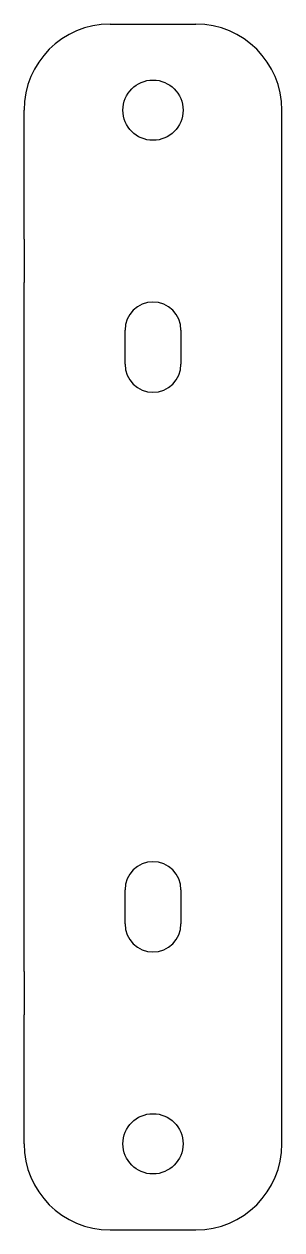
# Model space of a CAD drawing. Header units: millimetres. Extents: x 256 to 286, y 133 to 273.
import ezdxf

# ---------------------------------------------------------------- set-up
doc = ezdxf.new("R2010")
doc.units = ezdxf.units.MM
doc.layers.add('CHAPA_DE_REGULAG', color=7, linetype='Continuous')
doc.layers.add('Default', color=7, linetype='Continuous')

# ---------------------------------------------------------------- blocks, each defined once
blk = doc.blocks.new('SE')
at = {"layer": 'CHAPA_DE_REGULAG', "color": 7, "linetype": 'Continuous'}
for p, q in [((265.52, 273.18), (275.52, 273.18)), ((255.52, 248.18), (255.52, 263.18)), ((285.52, 248.18), (285.52, 263.18)), ((255.52, 248.18), (255.52, 243.15)), ((285.52, 243.15), (285.52, 248.18)), ((255.52, 163.15), (255.52, 243.15)), ((285.52, 163.15), (285.52, 243.15)), ((267.27, 233.66), (267.27, 237.64)), ((273.77, 237.64), (273.77, 233.66)), ((267.27, 168.66), (267.27, 172.64)), ((273.77, 172.64), (273.77, 168.66)), ((255.52, 163.15), (255.52, 158.12)), ((285.52, 158.12), (285.52, 163.15)), ((255.52, 143.12), (255.52, 158.12)), ((285.52, 143.12), (285.52, 158.12)), ((265.52, 133.12), (275.52, 133.12))]:
    blk.add_line(p, q, dxfattribs=at)
for centre in [(270.52, 263.18), (270.52, 143.12)]:
    blk.add_circle(centre, 3.5, dxfattribs=at)
for centre, radius, start, end in [((265.52, 263.18), 10, 90, 180), ((275.52, 263.18), 10, 0, 90), ((270.52, 237.64), 3.25, 0, 180), ((270.52, 233.66), 3.25, 180, 0), ((270.52, 172.64), 3.25, 0, 180), ((270.52, 168.66), 3.25, 180, 0), ((265.52, 143.12), 10, 180, 270), ((275.52, 143.12), 10, 270, 0)]:
    blk.add_arc(centre, radius, start, end, dxfattribs=at)

msp = doc.modelspace()

# ---------------------------------------------------------------- block references
at = {"layer": 'Default'}
msp.add_blockref('SE', (0, 0), dxfattribs=at)

doc.saveas('drawing.dxf')
